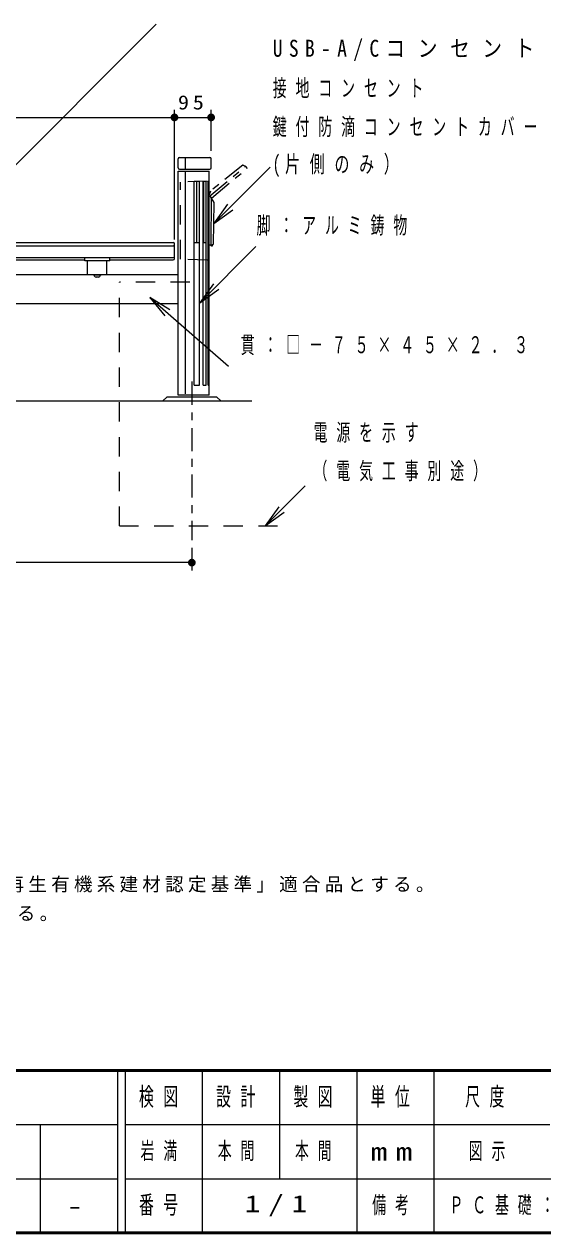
# Model space of a CAD drawing. Units: millimetres on the paper, scale 1:20. Extents: x -385 to 0, y 0 to 267.
# Drawn here: x -255.6 to -188.4, y 0 to 156.4 of the extents above; entities that cross this region are included whole.
import ezdxf
from ezdxf.enums import TextEntityAlignment as Align

# ---------------------------------------------------------------- set-up
doc = ezdxf.new("R2010")
doc.units = ezdxf.units.MM
for name, pattern in [('USER1', [4.5, 2.5, -2]), ('USER2', [6, 3, -1, 1, -1]), ('USER3', [8, 3, -1, 1, -1, 1, -1])]:
    doc.linetypes.add(name, pattern=pattern)
doc.layers.add('LY_1', color=7, linetype='Continuous', lineweight=13)
doc.layers.add('LY_2', color=7, linetype='Continuous', lineweight=13)
doc.styles.add('ＭＳ ゴシック', font='')
doc.styles.get('ＭＳ ゴシック').set_extended_font_data('MS Gothic')

# ---------------------------------------------------------------- blocks, each defined once
blk = doc.blocks.new('open_arrow')
at = {"color": 0, "linetype": 'Continuous', "lineweight": -2}
blk.add_lwpolyline([(7.5, 1.25), (0, 0), (7.5, -1.25)], dxfattribs=at)
blk = doc.blocks.new('filled_dot')
at = {"color": 0, "linetype": 'Continuous', "lineweight": -2, "const_width": 1.25}
blk.add_lwpolyline([(-0.625, 0, 1), (0.625, 0, 1)], format="xyb", close=True, dxfattribs=at)

msp = doc.modelspace()

# ---------------------------------------------------------------- linework, layer by layer
at = {"layer": 'LY_1'}
for p, q in [((-266.711, 128.133), (-238.455, 156.389)), ((-326.103, 144.322), (-236.103, 144.322)), ((-236.103, 128.543), (-236.103, 145.322)), ((-236.103, 144.322), (-231.353, 144.322)), ((-231.353, 139.983), (-231.353, 145.322)), ((-231.011, 130.612), (-223.718, 137.905)), ((-232.834, 120.32), (-225.549, 127.606)), ((-239.283, 121.013), (-229.11, 112.139)), ((-224.364, 91.459), (-219.167, 96.656)), ((-233.853, 88.633), (-233.853, 85.718)), ((-233.853, 86.718), (-328.353, 86.718))]:
    msp.add_line(p, q, dxfattribs=at)
at = {"layer": 'LY_1', "color": 21, "lineweight": 25}
for p, q in [((-235.603, 137.783), (-235.603, 138.983)), ((-235.453, 139.133), (-231.503, 139.133)), ((-235.453, 137.633), (-231.503, 137.633)), ((-231.353, 137.783), (-231.353, 138.983)), ((-325.953, 128.133), (-236.253, 128.133)), ((-325.953, 127.693), (-236.253, 127.693)), ((-236.103, 126.067), (-236.103, 127.983)), ((-325.953, 126.199), (-236.253, 126.199)), ((-279.478, 125.917), (-247.728, 125.917)), ((-244.478, 125.917), (-236.253, 125.917))]:
    msp.add_line(p, q, dxfattribs=at)
at = {"layer": 'LY_1', "color": 21}
msp.add_line((-234.673, 137.724), (-234.673, 139.077), dxfattribs=at)
at = {"layer": 'LY_1', "color": 40, "linetype": 'USER3'}
for p, q in [((-231.603, 134.109), (-226.909, 137.992)), ((-227.249, 138.153), (-231.423, 134.796)), ((-231.312, 133.895), (-226.686, 137.722)), ((-227.192, 138.157), (-226.917, 137.996)), ((-226.903, 137.985), (-226.686, 137.722)), ((-231.439, 134.773), (-231.603, 134.293))]:
    msp.add_line(p, q, dxfattribs=at)
at = {"layer": 'LY_1', "color": 4, "lineweight": 25}
for p, q in [((-235.603, 137.383), (-231.603, 137.383)), ((-235.603, 108.383), (-235.603, 137.383)), ((-233.537, 136.083), (-232.867, 136.083)), ((-233.537, 109.683), (-233.537, 136.083)), ((-233.195, 128.133), (-233.195, 136.083)), ((-232.867, 109.683), (-232.867, 136.083)), ((-232.365, 136.083), (-231.998, 136.083)), ((-232.365, 109.683), (-232.365, 136.083)), ((-232.306, 128.133), (-232.306, 136.083)), ((-231.998, 109.683), (-231.998, 136.083)), ((-231.75, 136.083), (-231.621, 136.083)), ((-231.75, 109.683), (-231.75, 136.083)), ((-231.603, 108.383), (-231.603, 137.383)), ((-233.537, 128.133), (-232.867, 128.133)), ((-232.365, 128.133), (-231.998, 128.133)), ((-233.537, 109.683), (-232.867, 109.683)), ((-232.365, 109.683), (-231.998, 109.683)), ((-231.75, 109.683), (-231.621, 109.683)), ((-231.603, 108.383), (-235.603, 108.383))]:
    msp.add_line(p, q, dxfattribs=at)
at = {"layer": 'LY_1', "linetype": 'USER1'}
for p, q in [((-231.853, 136.074), (-235.303, 135.953)), ((-235.303, 125.963), (-235.303, 135.953)), ((-231.853, 125.843), (-235.303, 125.963))]:
    msp.add_line(p, q, dxfattribs=at)
at = {"layer": 'LY_1', "color": 4}
msp.add_line((-234.673, 108.566), (-234.673, 137.245), dxfattribs=at)
at = {"layer": 'LY_1', "color": 40}
for p, q in [((-231.603, 134.1), (-231.576, 134.115)), ((-231.588, 134.109), (-231.603, 134.109)), ((-230.962, 133.317), (-231.421, 134.075)), ((-231.365, 133.933), (-231.408, 127.778)), ((-231.066, 127.935), (-230.955, 133.29)), ((-231.417, 127.778), (-231.603, 127.779)), ((-231.1, 127.889), (-231.4, 127.781)), ((-231.241, 127.652), (-231.294, 127.652)), ((-231.196, 127.825), (-231.216, 127.673))]:
    msp.add_line(p, q, dxfattribs=at)
at = {"layer": 'LY_1', "lineweight": 25}
for p, q in [((-247.728, 125.785), (-247.728, 126.199)), ((-244.478, 125.785), (-247.728, 125.785)), ((-247.353, 124.008), (-247.353, 125.785)), ((-244.853, 124.008), (-244.853, 125.785)), ((-244.478, 125.785), (-244.478, 126.199)), ((-326.603, 124.008), (-235.603, 124.008)), ((-246.603, 124.008), (-246.603, 123.925)), ((-245.603, 123.925), (-246.603, 123.925)), ((-245.944, 123.65), (-246.261, 123.65)), ((-245.603, 124.008), (-245.603, 123.925)), ((-326.603, 120.258), (-235.603, 120.258)), ((-237.102, 108.133), (-237.602, 107.634)), ((-230.602, 108.133), (-237.102, 108.133)), ((-230.602, 108.133), (-230.102, 107.633)), ((-324.603, 107.633), (-226.103, 107.633))]:
    msp.add_line(p, q, dxfattribs=at)
at = {"layer": 'LY_1', "linetype": 'USER1', "lineweight": 25}
for p, q in [((-234.103, 123.008), (-243.241, 123.008)), ((-243.241, 91.459), (-243.241, 123.008)), ((-243.241, 91.459), (-221.597, 91.459))]:
    msp.add_line(p, q, dxfattribs=at)
at = {"layer": 'LY_1', "linetype": 'USER2'}
msp.add_line((-233.853, 110.133), (-233.853, 89.633), dxfattribs=at)
at = {"layer": 'LY_1', "color": 21, "lineweight": 25}
for centre, start, end in [((-235.453, 138.983), 90, 180), ((-235.453, 137.783), 180, 270), ((-231.503, 138.983), 0, 90), ((-231.503, 137.783), 270, 0), ((-236.253, 127.983), 0, 90), ((-236.253, 127.543), 0, 90), ((-236.253, 126.349), 270, 0), ((-236.253, 126.067), 270, 0)]:
    msp.add_arc(centre, 0.15, start, end, dxfattribs=at)
at = {"layer": 'LY_1', "color": 40, "linetype": 'USER3'}
for centre, start, end in [((-227.218, 138.114), 59.7858, 128.80501), ((-226.942, 137.953), 39.60001, 59.7858), ((-231.392, 134.757), 128.80501, 161.20189)]:
    msp.add_arc(centre, 0.05, start, end, dxfattribs=at)
at = {"layer": 'LY_1', "color": 40}
for centre, radius, start, end in [((-231.54, 133.934), 0.175, 31.2019, 110.9249), ((-231.519, 134.015), 0.115, 31.20189, 119.6), ((-231.54, 133.934), 0.175, 359.60001, 31.2019), ((-231.005, 133.291), 0.05, 358.80501, 31.20189), ((-231.419, 127.678), 0.1, 359.59999, 89.59999), ((-231.417, 127.828), 0.05, 269.60001, 289.7858), ((-231.294, 127.677), 0.025, 179.6, 269.60001), ((-231.241, 127.677), 0.025, 269.60001, 352.61479), ((-231.147, 127.819), 0.05, 109.7858, 172.61479), ((-231.116, 127.936), 0.05, 289.7858, 358.80501)]:
    msp.add_arc(centre, radius, start, end, dxfattribs=at)
at = {"layer": 'LY_1', "lineweight": 25}
for centre, start, end in [((-246.072, 124.116), 202.32069, 247.89415), ((-246.133, 124.116), 292.10585, 337.67931)]:
    msp.add_arc(centre, 0.503, start, end, dxfattribs=at)
at = {"layer": 'LY_2', "lineweight": 50}
for p, q in [((-385, 21), (0, 21)), ((-385, 0), (0, 0))]:
    msp.add_line(p, q, dxfattribs=at)
at = {"layer": 'LY_2', "color": 211, "lineweight": 25}
for p, q in [((-243.5, 21), (-243.5, 0)), ((-242.5, 21), (-242.5, 0)), ((-232.5, 21), (-232.5, 7)), ((-222.5, 21), (-222.5, 7)), ((-212.5, 21), (-212.5, 0)), ((-202.5, 21), (-202.5, 7)), ((-242.5, 7), (0, 7))]:
    msp.add_line(p, q, dxfattribs=at)
at = {"layer": 'LY_2'}
for p, q in [((-385, 14), (-243.5, 14)), ((-253.5, 14), (-253.5, 0)), ((-242.5, 14), (-187.5, 14)), ((-385, 7), (-243.5, 7)), ((-232.5, 7), (-232.5, 0))]:
    msp.add_line(p, q, dxfattribs=at)
at = {"layer": 'LY_2', "lineweight": 25}
msp.add_line((-202.5, 7), (-202.5, 0), dxfattribs=at)

# ---------------------------------------------------------------- block references
at = {"layer": 'LY_1', "xscale": 0.4, "yscale": 0.4}
for name, p, rotation in [('filled_dot', (-236.103, 144.322), 180), ('filled_dot', (-231.353, 144.322), 180), ('open_arrow', (-231.011, 130.612), 45), ('open_arrow', (-232.834, 120.32), 45), ('open_arrow', (-239.283, 121.013), 318.9), ('open_arrow', (-224.364, 91.459), 45), ('filled_dot', (-233.853, 86.718), 180)]:
    msp.add_blockref(name, p, dxfattribs=dict(at, rotation=rotation))
msp.add_blockref('filled_dot', (-236.103, 144.322), dxfattribs=at)

# ---------------------------------------------------------------- texts
at = {"layer": 'LY_1', "style": 'ＭＳ ゴシック', "width": 1.35}
msp.add_text('-', height=2.199, dxfattribs=at).set_placement((-250, 3.5), align=Align.MIDDLE_LEFT)
at = {"layer": 'LY_1', "style": 'ＭＳ ゴシック'}
for s, insert, char_height, attachment_point in [('\\T1.64;\\W0.85;USB-A/Cコンセント', (-223.376, 153.005), 2.199, 4), ('\\T1.64;\\W0.6;接地コンセント', (-223.376, 148.005), 2.199, 4), ('\\T1.34;\\W1.15;95', (-233.728, 145.322), 1.833, 8), ('\\T1.64;\\W0.6;鍵付防滴コンセントカバー', (-223.376, 143.005), 2.199, 4), ('\\T1.64;\\W0.65;(片側のみ）\u3000\u3000\u3000\u3000\u3000\u3000', (-223.376, 138.005), 2.199, 4), ('\\T1.64;\\W0.6;脚：アルミ鋳物', (-225.466, 130.256), 2.199, 4), ('\\T1.64;\\W0.6;貫：□－７５×４５×２．３', (-227.52, 114.789), 2.199, 4), ('\\T1.64;\\W0.6;電源を示す', (-218.096, 103.456), 2.199, 4), ('\\T1.64;\\W0.6;（電気工事別途）', (-218.096, 98.456), 2.199, 4), ('\\T1.23;木材は、木粉入り再生プラスチック（ポリプロピレン系、色：サンディーブラウン）とし、「再生有機系建材認定基準」適合品とする。', (-382, 44), 1.76, 7), ('\\T1.23;鋼材は、電気亜鉛メッキ処理の上、ポリエステル樹脂粉体塗装(チャコールグレー）仕上げとする。', (-382, 40), 1.76, 7), ('\\T1.64;\\W0.6;岩満', (-240.5, 10.5), 2.199, 4), ('\\T1.64;\\W0.6;本間', (-230.5, 10.5), 2.199, 4), ('\\T1.64;\\W0.6;本間', (-220.5, 10.5), 2.199, 4), ('\\T1.64;\\W0.6;図示', (-198, 10.5), 2.199, 4), ('\\T1.5;\\W1.35;1/1', (-227, 3.5), 2.199, 4), ('\\T1.64;\\W0.6;ＰＣ基礎：Ｔ１１－ＭＥ', (-200.5, 3.5), 2.199, 4)]:
    msp.add_mtext(s, dxfattribs=dict(at, insert=insert, char_height=char_height, attachment_point=attachment_point))
at = {"layer": 'LY_2', "color": 4, "attachment_point": 4, "style": 'ＭＳ ゴシック'}
for s, insert, char_height in [('\\T1.64;\\W0.6;検図', (-240.7, 17.5), 2.346), ('\\T1.64;\\W0.6;設計', (-230.7, 17.5), 2.346), ('\\T1.64;\\W0.6;製図', (-220.7, 17.5), 2.346), ('\\T1.64;\\W0.6;単位', (-210.7, 17.5), 2.346), ('\\T1.64;\\W0.6;尺度', (-198.45, 17.5), 2.346), ('\\T1.5;\\W1.35;mm', (-210.7, 10.5), 2.346), ('\\T1.64;\\W0.6;番号', (-240.7, 3.5), 2.346), ('\\T1.64;\\W0.6;備考', (-210.5, 3.5), 2.199)]:
    msp.add_mtext(s, dxfattribs=dict(at, insert=insert, char_height=char_height))

doc.saveas('drawing.dxf')
